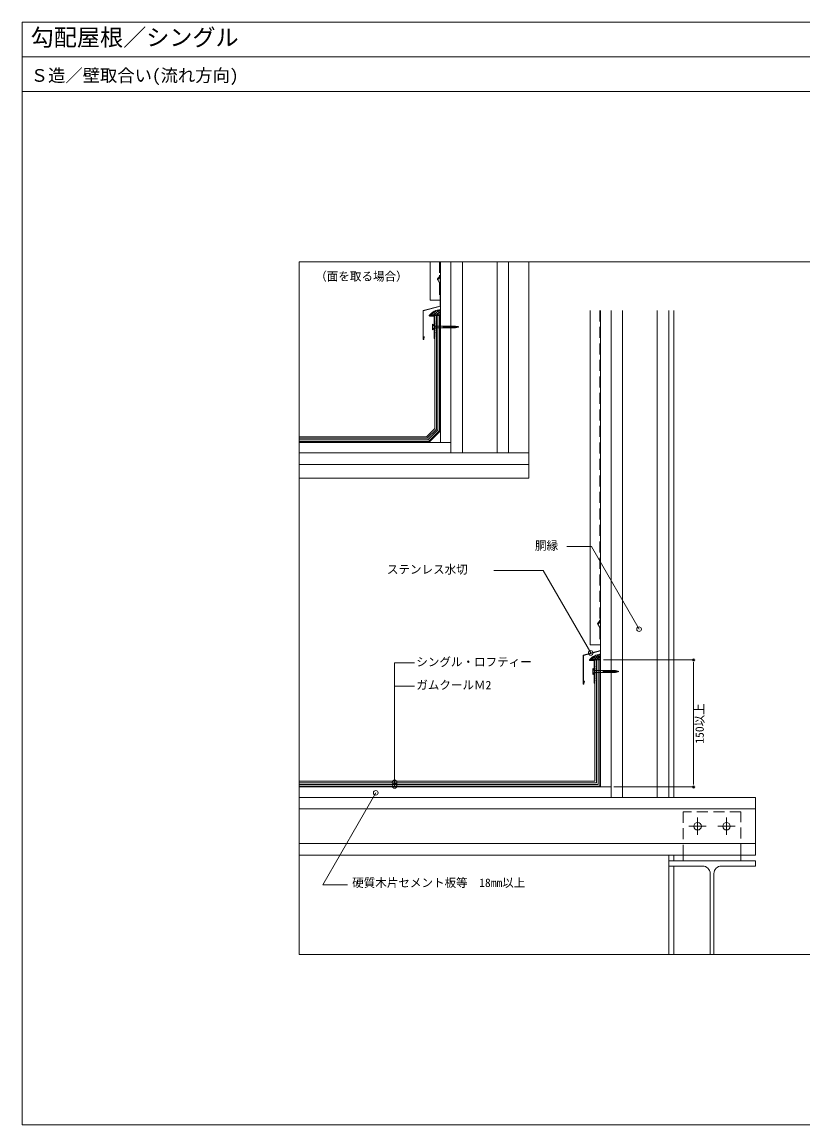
# Model space of a CAD drawing. Units: millimetres, scale not verified. Extents: x -1380 to 1380, y -955 to 955.
# Drawn here: x -1380 to -28, y -955 to 955 of the extents above; entities that cross this region are included whole.
import ezdxf
from ezdxf.enums import TextEntityAlignment as Align

# ---------------------------------------------------------------- set-up
doc = ezdxf.new("R2010")
doc.units = ezdxf.units.MM
doc.header["$LTSCALE"] = 3
doc.linetypes.add('USER2', pattern=[9.525, 6.35, -3.175])
for name, color, linetype, lineweight in [('0-0_0', 7, 'Continuous', 9), ('0-2_KUTAI', 3, 'Continuous', 18), ('0-3_BOUSUI', 1, 'Continuous', 18), ('0-4_MOJI', 7, 'Continuous', 18), ('0-5_KANAMONO_SCREW', 4, 'Continuous', 18), ('0-6_KANAMONO', 4, 'Continuous', 18), ('0-7_single', 6, 'Continuous', 18), ('0-8_TEKKOTU', 7, 'Continuous', 18), ('0-9_doubuti', 5, 'Continuous', 18), ('0-A_bo-do', 3, 'Continuous', 18), ('0-C_sunpo', 7, 'Continuous', 18), ('0-E_WAKU', 7, 'Continuous', 18)]:
    doc.layers.add(name, color=color, linetype=linetype, lineweight=lineweight)
doc.styles.add('ＭＳ ゴシック', font='')
doc.styles.get('ＭＳ ゴシック').set_extended_font_data('MS Gothic')

# ---------------------------------------------------------------- blocks, each defined once
blk = doc.blocks.new('_DOT')
at = {"layer": '0-0_0'}
for p, q in [((-0.5, 0), (-1, 0)), ((0.25, 0), (-0.25, 0))]:
    blk.add_line(p, q, dxfattribs=at)
blk.add_circle((0, 0), 0.25, dxfattribs=at)

msp = doc.modelspace()

# ---------------------------------------------------------------- linework, layer by layer
at = {"layer": '0-0_0', "lineweight": 18}
msp.add_line((-1380.001, 895), (1379.999, 895), dxfattribs=at)
at = {"layer": '0-2_KUTAI'}
for p, q in [((-900.001, 227.055), (-655.357, 227.055)), ((-900.001, 227.055), (-655.357, 227.055)), ((-900.001, 227.055), (-655.357, 227.055)), ((-900.001, 227.055), (-655.357, 227.055)), ((-900.001, -369.684), (-378, -369.684)), ((-900.001, -369.684), (-378, -369.684))]:
    msp.add_line(p, q, dxfattribs=at)
at = {"layer": '0-3_BOUSUI', "linetype": 'USER2'}
for p, q in [((-656.857, 540), (-656.857, 516.393)), ((-660.193, 508.837), (-657.576, 504.502)), ((-658.322, 512.857), (-659.894, 511.285)), ((-656.857, 501.918), (-656.857, 473.173)), ((-379.5, 455.477), (-379.5, -80.345)), ((-382.836, -87.901), (-380.219, -92.236)), ((-380.965, -83.882), (-382.537, -85.453)), ((-379.5, -94.82), (-379.5, -123.565))]:
    msp.add_line(p, q, dxfattribs=at)
at = {"layer": '0-3_BOUSUI'}
for p, q in [((-670.9, 447.055), (-672.944, 449.099)), ((-671.829, 447.055), (-663.632, 455.251)), ((-666.409, 447.055), (-670.584, 451.23)), ((-661.919, 447.055), (-667.953, 453.088)), ((-667.338, 447.055), (-657.552, 456.842)), ((-665.257, 447.055), (-655.357, 447.055)), ((-657.429, 447.055), (-665.031, 454.656)), ((-662.848, 447.055), (-655.357, 454.546)), ((-655.357, 449.472), (-661.783, 455.899)), ((-658.358, 447.055), (-655.357, 450.056)), ((-655.357, 453.963), (-658.146, 456.752)), ((-393.542, -149.684), (-395.586, -147.64)), ((-394.471, -149.684), (-386.275, -141.488)), ((-389.052, -149.684), (-393.227, -145.509)), ((-384.562, -149.684), (-390.596, -143.65)), ((-389.981, -149.684), (-380.194, -139.897)), ((-387.9, -149.684), (-378, -149.684)), ((-380.072, -149.684), (-387.674, -142.082)), ((-385.491, -149.684), (-378, -142.192)), ((-378, -147.266), (-384.426, -140.84)), ((-381.001, -149.684), (-378, -146.682)), ((-378, -142.776), (-380.789, -139.986))]:
    msp.add_line(p, q, dxfattribs=at)
for points in [[(-900.001, 228.555), (-675.978, 228.555), (-656.857, 247.676), (-656.857, 447.055)], [(-379.5, -149.684), (-379.5, -368.184), (-900.001, -368.184)]]:
    msp.add_lwpolyline(points, dxfattribs=at)
at = {"layer": '0-3_BOUSUI', "linetype": 'USER2'}
for centre, radius, start, end in [((-661.857, 516.393), 5, 314.98149, 0), ((-658.481, 509.871), 2, 134.98149, 211.11836), ((-661.857, 501.918), 5, 0, 31.11836), ((-381.124, -86.868), 2, 134.98149, 211.11836), ((-384.5, -80.345), 5, 314.98149, 0), ((-384.5, -94.82), 5, 0, 31.11836)]:
    msp.add_arc(centre, radius, start, end, dxfattribs=at)
at = {"layer": '0-3_BOUSUI'}
for centre in [(-653.871, 430.355), (-376.514, -166.384)]:
    msp.add_arc(centre, 26.741, 93.18493, 141.35448, dxfattribs=at)
at = {"layer": '0-4_MOJI'}
for p, q in [((-393.845, 46.487), (-436.645, 46.487)), ((-311.382, -96.344), (-393.845, 46.487)), ((-477.613, 5.276), (-563.213, 5.276)), ((-395.15, -137.554), (-477.613, 5.276)), ((-734.779, -367.992), (-734.779, -154.951)), ((-700.203, -154.951), (-734.779, -154.951)), ((-700.203, -194.951), (-734.779, -194.951))]:
    msp.add_line(p, q, dxfattribs=at)
msp.add_lwpolyline([(-502.478, 165.126), (-900.001, 165.126), (-900.001, 540), (-502.478, 540)], close=True, dxfattribs=at)
msp.add_lwpolyline([(-767.403, -379.879), (-859.325, -539.092), (-816.524, -539.092)], dxfattribs=at)
for centre in [(-311.382, -96.344), (-395.15, -137.554), (-734.779, -361.879), (-767.403, -379.879), (-734.779, -367.992)]:
    msp.add_circle(centre, 4, dxfattribs=at)
at = {"layer": '0-5_KANAMONO_SCREW'}
for p, q in [((-668.911, 422.055), (-668.911, 432.055)), ((-668.911, 432.055), (-666.357, 428.555)), ((-666.357, 425.555), (-668.911, 422.055)), ((-666.357, 428.555), (-629.446, 428.555)), ((-666.357, 428.555), (-666.357, 425.555)), ((-666.357, 425.555), (-629.446, 425.555)), ((-650.901, 425.555), (-650.901, 428.555)), ((-650.875, 428.555), (-649.875, 425.555)), ((-649.888, 428.555), (-648.888, 425.555)), ((-648.888, 428.555), (-647.888, 425.555)), ((-647.888, 428.555), (-646.888, 425.555)), ((-646.888, 428.555), (-645.888, 425.555)), ((-646.888, 428.555), (-645.888, 425.555)), ((-645.888, 428.555), (-644.888, 425.555)), ((-644.888, 428.555), (-643.888, 425.555)), ((-643.901, 428.555), (-642.901, 425.555)), ((-642.901, 428.555), (-641.901, 425.555)), ((-641.901, 428.555), (-640.901, 425.555)), ((-640.901, 428.555), (-639.901, 425.555)), ((-640.901, 428.555), (-639.901, 425.555)), ((-639.901, 428.555), (-638.901, 425.555)), ((-638.901, 428.555), (-637.901, 425.555)), ((-637.914, 428.555), (-636.914, 425.555)), ((-636.914, 428.555), (-635.914, 425.555)), ((-635.914, 428.555), (-634.914, 425.555)), ((-634.914, 428.555), (-633.914, 425.555)), ((-633.914, 428.555), (-632.914, 425.555)), ((-632.914, 428.555), (-631.914, 425.555)), ((-631.914, 428.555), (-630.914, 425.555)), ((-630.914, 428.555), (-629.914, 425.555)), ((-629.914, 428.555), (-628.95, 425.66)), ((-629.446, 428.555), (-624.751, 427.555)), ((-629.446, 425.555), (-624.751, 426.555)), ((-628.874, 428.433), (-628.016, 425.859)), ((-627.797, 428.204), (-627.082, 426.058)), ((-626.721, 427.974), (-626.149, 426.257)), ((-625.645, 427.745), (-625.215, 426.456)), ((-624.751, 427.555), (-623.911, 427.055)), ((-624.751, 426.555), (-623.911, 427.055)), ((-391.554, -174.684), (-391.554, -164.684)), ((-391.554, -164.684), (-389, -168.184)), ((-389, -171.184), (-391.554, -174.684)), ((-389, -168.184), (-352.089, -168.184)), ((-389, -168.184), (-389, -171.184)), ((-389, -171.184), (-352.089, -171.184)), ((-373.544, -171.184), (-373.544, -168.184)), ((-373.518, -168.184), (-372.518, -171.184)), ((-372.531, -168.184), (-371.531, -171.184)), ((-371.531, -168.184), (-370.531, -171.184)), ((-370.531, -168.184), (-369.531, -171.184)), ((-369.531, -168.184), (-368.531, -171.184)), ((-369.531, -168.184), (-368.531, -171.184)), ((-368.531, -168.184), (-367.531, -171.184)), ((-367.531, -168.184), (-366.531, -171.184)), ((-366.544, -168.184), (-365.544, -171.184)), ((-365.544, -168.184), (-364.544, -171.184)), ((-364.544, -168.184), (-363.544, -171.184)), ((-363.544, -168.184), (-362.544, -171.184)), ((-363.544, -168.184), (-362.544, -171.184)), ((-362.544, -168.184), (-361.544, -171.184)), ((-361.544, -168.184), (-360.544, -171.184)), ((-360.557, -168.184), (-359.557, -171.184)), ((-359.557, -168.184), (-358.557, -171.184)), ((-358.557, -168.184), (-357.557, -171.184)), ((-357.557, -168.184), (-356.557, -171.184)), ((-356.557, -168.184), (-355.557, -171.184)), ((-355.557, -168.184), (-354.557, -171.184)), ((-354.557, -168.184), (-353.557, -171.184)), ((-353.557, -168.184), (-352.557, -171.184)), ((-352.557, -168.184), (-351.593, -171.078)), ((-352.089, -168.184), (-347.394, -169.184)), ((-352.089, -171.184), (-347.394, -170.184)), ((-351.517, -168.306), (-350.659, -170.879)), ((-350.44, -168.535), (-349.725, -170.68)), ((-349.364, -168.764), (-348.792, -170.481)), ((-348.287, -168.994), (-347.858, -170.283)), ((-347.394, -169.184), (-346.554, -169.684)), ((-347.394, -170.184), (-346.554, -169.684))]:
    msp.add_line(p, q, dxfattribs=at)
at = {"layer": '0-6_KANAMONO'}
for p, q in [((-664.757, 446.555), (-664.757, 446.355)), ((-684.657, 405.275), (-685.057, 405.275)), ((-684.663, 405.275), (-685.057, 405.275)), ((-684.957, 405.575), (-684.757, 405.575)), ((-387.4, -150.184), (-387.4, -150.384)), ((-407.3, -191.464), (-407.7, -191.464)), ((-407.306, -191.464), (-407.7, -191.464)), ((-407.6, -191.164), (-407.4, -191.164))]:
    msp.add_line(p, q, dxfattribs=at)
for points in [[(-685.357, 405.575), (-685.357, 455.195), (-655.657, 463.173), (-655.657, 512.573)], [(-655.357, 512.573), (-655.357, 462.943), (-685.057, 454.965), (-685.057, 405.675)], [(-656.169, 512.785), (-659.73, 509.226), (-659.942, 509.439), (-656.381, 512.998)], [(-674.757, 446.355), (-674.757, 447.055), (-672.969, 447.055), (-672.757, 446.843), (-672.545, 447.055), (-665.257, 447.055)], [(-666.288, 427.242), (-666.457, 427.305), (-666.457, 445.855), (-674.257, 445.855)], [(-665.257, 445.855), (-665.257, 436.055), (-664.831, 435.71)], [(-666.457, 407.555), (-666.457, 426.805), (-666.288, 426.867)], [(-664.831, 435.399), (-665.257, 435.055), (-665.257, 433.055), (-664.831, 432.71)], [(-664.831, 432.399), (-665.257, 432.055), (-665.257, 430.055), (-664.831, 429.71)], [(-664.831, 429.399), (-665.257, 429.055), (-665.257, 427.055), (-664.831, 426.71)], [(-664.831, 426.399), (-665.257, 426.055), (-665.257, 424.055), (-664.831, 423.71)], [(-664.831, 423.399), (-665.257, 423.055), (-665.257, 421.055), (-664.831, 420.71)], [(-664.831, 420.399), (-665.257, 420.055), (-665.257, 418.055), (-664.831, 417.71)], [(-684.657, 405.675), (-683.652, 410.297), (-683.352, 410.297), (-684.37, 405.512)], [(-664.831, 411.399), (-665.257, 411.055), (-665.257, 407.055), (-665.957, 407.055)], [(-664.831, 417.399), (-665.257, 417.055), (-665.257, 415.055), (-664.831, 414.71)], [(-664.831, 414.399), (-665.257, 414.055), (-665.257, 412.055), (-664.831, 411.71)], [(-408, -191.164), (-408, -141.544), (-378.3, -133.565), (-378.3, -84.165)], [(-378, -84.165), (-378, -133.796), (-407.7, -141.774), (-407.7, -191.064)], [(-378.812, -83.953), (-382.373, -87.512), (-382.585, -87.3), (-379.024, -83.741)], [(-397.4, -150.384), (-397.4, -149.684), (-395.612, -149.684), (-395.4, -149.896), (-395.187, -149.684), (-387.9, -149.684)], [(-388.93, -169.496), (-389.1, -169.434), (-389.1, -150.884), (-396.9, -150.884)], [(-387.9, -150.884), (-387.9, -160.684), (-387.474, -161.028)], [(-389.1, -189.184), (-389.1, -169.934), (-388.93, -169.871)], [(-387.474, -161.339), (-387.9, -161.684), (-387.9, -163.684), (-387.474, -164.028)], [(-387.474, -164.339), (-387.9, -164.684), (-387.9, -166.684), (-387.474, -167.028)], [(-387.474, -167.339), (-387.9, -167.684), (-387.9, -169.684), (-387.474, -170.028)], [(-387.474, -170.339), (-387.9, -170.684), (-387.9, -172.684), (-387.474, -173.028)], [(-407.3, -191.064), (-406.295, -186.442), (-405.995, -186.442), (-407.013, -191.226)], [(-387.474, -185.339), (-387.9, -185.684), (-387.9, -189.684), (-388.6, -189.684)], [(-387.474, -173.339), (-387.9, -173.684), (-387.9, -175.684), (-387.474, -176.028)], [(-387.474, -176.339), (-387.9, -176.684), (-387.9, -178.684), (-387.474, -179.028)], [(-387.474, -179.339), (-387.9, -179.684), (-387.9, -181.684), (-387.474, -182.028)], [(-387.474, -182.339), (-387.9, -182.684), (-387.9, -184.684), (-387.474, -185.028)]]:
    msp.add_lwpolyline(points, dxfattribs=at)
for centre, radius, start, end in [((-655.957, 512.573), 0.6, 360, 134.98149), ((-655.957, 512.573), 0.3, 0, 134.98148), ((-674.257, 446.355), 0.5, 180, 270), ((-665.257, 446.555), 0.5, 0, 90), ((-665.257, 446.355), 0.5, 270, 0), ((-666.357, 427.055), 0.2, 290.2297, 69.7703), ((-664.957, 435.555), 0.2, 308.97666, 51.02334), ((-664.957, 432.555), 0.2, 308.97666, 51.02334), ((-664.957, 429.555), 0.2, 308.97666, 51.02334), ((-664.957, 426.555), 0.2, 308.97666, 51.02334), ((-664.957, 423.555), 0.2, 308.97666, 51.02334), ((-664.957, 420.555), 0.2, 308.97666, 51.02334), ((-685.057, 405.575), 0.3, 180, 270), ((-684.957, 405.675), 0.1, 180, 270), ((-684.757, 405.675), 0.1, 270, 0), ((-684.663, 405.575), 0.3, 270, 347.98852), ((-665.957, 407.555), 0.5, 180, 270), ((-664.957, 417.555), 0.2, 308.97666, 51.02334), ((-664.957, 414.555), 0.2, 308.97666, 51.02334), ((-664.957, 411.555), 0.2, 308.97666, 51.02334), ((-378.6, -84.165), 0.6, 360, 134.98149), ((-378.6, -84.165), 0.3, 0, 134.98148), ((-396.9, -150.384), 0.5, 180, 270), ((-387.9, -150.184), 0.5, 0, 90), ((-387.9, -150.384), 0.5, 270, 0), ((-389, -169.684), 0.2, 290.2297, 69.7703), ((-387.6, -161.184), 0.2, 308.97666, 51.02334), ((-387.6, -164.184), 0.2, 308.97666, 51.02334), ((-387.6, -167.184), 0.2, 308.97666, 51.02334), ((-387.6, -170.184), 0.2, 308.97666, 51.02334), ((-388.6, -189.184), 0.5, 180, 270), ((-387.6, -173.184), 0.2, 308.97666, 51.02334), ((-387.6, -176.184), 0.2, 308.97666, 51.02334), ((-387.6, -179.184), 0.2, 308.97666, 51.02334), ((-387.6, -182.184), 0.2, 308.97666, 51.02334), ((-387.6, -185.184), 0.2, 308.97666, 51.02334), ((-407.7, -191.164), 0.3, 180, 270), ((-407.6, -191.064), 0.1, 180, 270), ((-407.4, -191.064), 0.1, 270, 0), ((-407.306, -191.164), 0.3, 270, 347.98852)]:
    msp.add_arc(centre, radius, start, end, dxfattribs=at)
at = {"layer": '0-7_single'}
for points in [[(-900.001, 234.155), (-678.298, 234.155), (-662.457, 249.996), (-662.457, 447.055)], [(-900.001, 231.355), (-677.138, 231.355), (-659.657, 248.836), (-659.657, 447.055)], [(-900.001, 236.955), (-679.457, 236.955), (-665.257, 251.156), (-665.257, 407.055)], [(-382.3, -149.684), (-382.3, -365.384), (-900.001, -365.384)], [(-385.1, -149.684), (-385.1, -362.584), (-900.001, -362.584)], [(-387.9, -189.684), (-387.9, -359.784), (-900.001, -359.784)]]:
    msp.add_lwpolyline(points, dxfattribs=at)
at = {"layer": '0-8_TEKKOTU', "linetype": 'USER2'}
for p, q in [((-235, -412.684), (-235, -487.684)), ((-135, -412.684), (-235, -412.684)), ((-135, -487.684), (-135, -412.684))]:
    msp.add_line(p, q, dxfattribs=at)
at = {"layer": '0-8_TEKKOTU'}
for p, q in [((-195, -437.684), (-225, -437.684)), ((-210, -422.684), (-210, -452.684)), ((-145, -437.684), (-175, -437.684)), ((-160, -422.684), (-160, -452.684)), ((-260, -660), (-260, -487.684)), ((-251, -497.684), (-251, -487.684)), ((-235, -487.684), (-235, -497.684)), ((-135, -487.684), (-135, -497.684)), ((-251, -660), (-251, -506.684)), ((-188.25, -660), (-188.25, -519.684)), ((-181.75, -519.684), (-181.75, -660))]:
    msp.add_line(p, q, dxfattribs=at)
msp.add_lwpolyline([(-201.25, -506.684), (-260, -506.684), (-260, -497.684), (-110, -497.684), (-110, -506.684), (-168.75, -506.684)], dxfattribs=at)
for centre in [(-210, -437.684), (-160, -437.684)]:
    msp.add_circle(centre, 6.5, dxfattribs=at)
for centre, start, end in [((-201.25, -519.684), 0, 90), ((-168.75, -519.684), 90, 180)]:
    msp.add_arc(centre, 13, start, end, dxfattribs=at)
at = {"layer": '0-9_doubuti'}
for p, q in [((-637.357, 209.055), (-637.357, 540)), ((-617.357, 209.055), (-617.357, 540)), ((-557.357, 209.055), (-557.357, 540)), ((-537.357, 209.055), (-537.357, 540)), ((-360, -387.684), (-360, 455.477)), ((-340, -387.684), (-340, 455.477)), ((-280, -387.684), (-280, 455.477)), ((-260, -387.684), (-260, 455.477)), ((-251, -387.684), (-251, 455.477)), ((-502.478, 209.055), (-900.001, 209.055)), ((-502.478, 189.055), (-900.001, 189.055)), ((-110, -387.684), (-900.001, -387.684)), ((-110, -487.684), (-110, -387.684)), ((-110, -407.684), (-900.001, -407.684)), ((-110, -467.684), (-900.001, -467.684)), ((-110, -487.684), (-900.001, -487.684))]:
    msp.add_line(p, q, dxfattribs=at)
at = {"layer": '0-A_bo-do'}
for p, q in [((-673.357, 473.173), (-673.357, 540)), ((-655.357, 227.055), (-655.357, 540)), ((-655.357, 227.055), (-655.357, 540)), ((-655.657, 473.173), (-673.357, 473.173)), ((-396, -123.565), (-396, 455.477)), ((-378, -369.684), (-378, 455.477)), ((-662.457, 253.956), (-662.357, 254.055)), ((-675.357, 227.055), (-655.357, 247.055)), ((-637.357, 227.055), (-900.001, 227.055)), ((-900.001, 227.055), (-655.357, 227.055)), ((-378.3, -123.565), (-396, -123.565))]:
    msp.add_line(p, q, dxfattribs=at)
for points in [[(-637.357, 227.055), (-900.001, 227.055), (-655.357, 227.055)], [(-360, -369.684), (-900.001, -369.684), (-378, -369.684)]]:
    msp.add_lwpolyline(points, dxfattribs=at)
at = {"layer": '0-C_sunpo'}
for p, q in [((-373, -149.684), (-216.894, -149.684)), ((-216.894, -361.684), (-216.894, -157.684)), ((-355, -369.684), (-216.894, -369.684))]:
    msp.add_line(p, q, dxfattribs=at)
at = {"layer": '0-E_WAKU'}
for points in [[(-1380.001, -955), (1379.999, -955), (1379.999, 955), (-1380.001, 955)], [(1379.999, 835), (-1380.001, 835), (-1380.001, 955), (1379.999, 955)], [(-900.001, -660), (899.999, -660), (899.999, 540), (-900.001, 540)]]:
    msp.add_lwpolyline(points, close=True, dxfattribs=at)

# ---------------------------------------------------------------- block references
at = {"layer": '0-C_sunpo', "xscale": 8, "yscale": 8}
for p, rotation in [((-216.894, -149.684), 90), ((-216.894, -369.684), 270)]:
    msp.add_blockref('_DOT', p, dxfattribs=dict(at, rotation=rotation))

# ---------------------------------------------------------------- texts
at = {"layer": '0-4_MOJI', "style": 'ＭＳ ゴシック'}
for s, p in [('（面を取る場合）', (-872.205, 502.802)), ('胴縁', (-491.625, 36.487)), ('ステンレス水切', (-748.142, -4.724)), ('シングル・ロフティー', (-697.203, -164.951)), ('ガムクールＭ2', (-697.203, -204.951)), ('硬質木片セメント板等\u300018mm以上', (-808.231, -547.337))]:
    msp.add_text(s, height=14.66, dxfattribs=at).set_placement(p, align=Align.BOTTOM_LEFT)
at = {"layer": '0-C_sunpo', "style": 'ＭＳ ゴシック'}
msp.add_text('150以上', height=14.66, rotation=90, dxfattribs=at).set_placement((-194.879, -294.684), align=Align.BOTTOM_LEFT)
at = {"layer": '0-E_WAKU', "style": 'ＭＳ ゴシック'}
for s, height, p in [('勾配屋根／シングル', 29.33, (-1365.001, 905)), ('Ｓ造／壁取合い(流れ方向)', 21.99, (-1365.001, 845))]:
    msp.add_text(s, height=height, dxfattribs=at).set_placement(p, align=Align.BOTTOM_LEFT)

doc.saveas('drawing.dxf')
